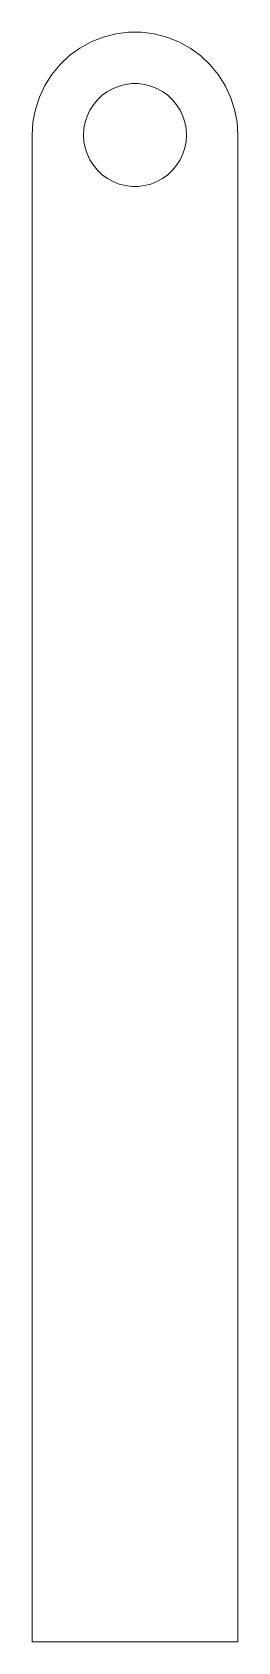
# Model space of a CAD drawing. Header units: millimetres. Extents: x -6.3 to 6.3, y -49.2 to 49.2.
import ezdxf

# ---------------------------------------------------------------- set-up
doc = ezdxf.new("R2010")
doc.units = ezdxf.units.MM
doc.layers.get('0').update_dxf_attribs({"linetype": 'CONTINUOUS', "lineweight": 0})

msp = doc.modelspace()

# ---------------------------------------------------------------- linework, layer by layer
for p, q in [((-4.016, 47.779), (-3.376, 48.244)), ((-3.376, 48.244), (-2.682, 48.625)), ((-2.682, 48.625), (-1.947, 48.917)), ((-1.947, 48.917), (-1.181, 49.113)), ((-1.181, 49.113), (-0.396, 49.213)), ((-0.396, 49.213), (0.396, 49.213)), ((0.396, 49.213), (1.181, 49.113)), ((1.181, 49.113), (1.947, 48.917)), ((1.947, 48.917), (2.682, 48.625)), ((2.682, 48.625), (3.376, 48.244)), ((3.376, 48.244), (4.016, 47.779)), ((-4.593, 47.238), (-4.016, 47.779)), ((4.016, 47.779), (4.593, 47.238)), ((-5.521, 45.96), (-5.097, 46.628)), ((-5.097, 46.628), (-4.593, 47.238)), ((4.593, 47.238), (5.097, 46.628)), ((5.097, 46.628), (5.521, 45.96)), ((-5.858, 45.244), (-5.521, 45.96)), ((-2.296, 45.081), (-2.008, 45.352)), ((-2.008, 45.352), (-1.688, 45.585)), ((-1.688, 45.585), (-1.341, 45.775)), ((-1.341, 45.775), (-0.973, 45.921)), ((-0.973, 45.921), (-0.59, 46.019)), ((-0.59, 46.019), (-0.198, 46.069)), ((-0.198, 46.069), (0.198, 46.069)), ((0.198, 46.069), (0.59, 46.019)), ((0.59, 46.019), (0.973, 45.921)), ((0.973, 45.921), (1.341, 45.775)), ((1.341, 45.775), (1.688, 45.585)), ((1.688, 45.585), (2.008, 45.352)), ((2.008, 45.352), (2.296, 45.081)), ((5.521, 45.96), (5.858, 45.244)), ((-6.25, 43.715), (-6.102, 44.492)), ((-6.102, 44.492), (-5.858, 45.244)), ((-2.929, 44.085), (-2.76, 44.443)), ((-2.76, 44.443), (-2.548, 44.777)), ((-2.548, 44.777), (-2.296, 45.081)), ((2.296, 45.081), (2.548, 44.777)), ((2.548, 44.777), (2.76, 44.443)), ((2.76, 44.443), (2.929, 44.085)), ((5.858, 45.244), (6.102, 44.492)), ((6.102, 44.492), (6.25, 43.715)), ((-6.3, 42.925), (-6.25, 43.715)), ((-3.15, 42.925), (-3.125, 43.32)), ((-3.125, 43.32), (-3.051, 43.708)), ((-3.051, 43.708), (-2.929, 44.085)), ((2.929, 44.085), (3.051, 43.708)), ((3.051, 43.708), (3.125, 43.32)), ((3.125, 43.32), (3.15, 42.925)), ((6.25, 43.715), (6.3, 42.925)), ((-6.3, -49.225), (-6.3, 42.925)), ((-3.125, 42.53), (-3.15, 42.925)), ((-3.051, 42.142), (-3.125, 42.53)), ((3.125, 42.53), (3.051, 42.142)), ((3.15, 42.925), (3.125, 42.53)), ((6.3, 42.925), (6.3, -49.225)), ((-2.929, 41.765), (-3.051, 42.142)), ((-2.76, 41.407), (-2.929, 41.765)), ((-2.548, 41.073), (-2.76, 41.407)), ((2.76, 41.407), (2.548, 41.073)), ((2.929, 41.765), (2.76, 41.407)), ((3.051, 42.142), (2.929, 41.765)), ((-2.296, 40.769), (-2.548, 41.073)), ((-2.008, 40.498), (-2.296, 40.769)), ((-1.688, 40.265), (-2.008, 40.498)), ((2.008, 40.498), (1.688, 40.265)), ((2.296, 40.769), (2.008, 40.498)), ((2.548, 41.073), (2.296, 40.769)), ((-1.341, 40.075), (-1.688, 40.265)), ((-0.973, 39.929), (-1.341, 40.075)), ((-0.59, 39.831), (-0.973, 39.929)), ((-0.198, 39.781), (-0.59, 39.831)), ((0.198, 39.781), (-0.198, 39.781)), ((0.59, 39.831), (0.198, 39.781)), ((0.973, 39.929), (0.59, 39.831)), ((1.341, 40.075), (0.973, 39.929)), ((1.688, 40.265), (1.341, 40.075)), ((6.3, -49.225), (-6.3, -49.225))]:
    msp.add_line(p, q)

doc.saveas('drawing.dxf')
